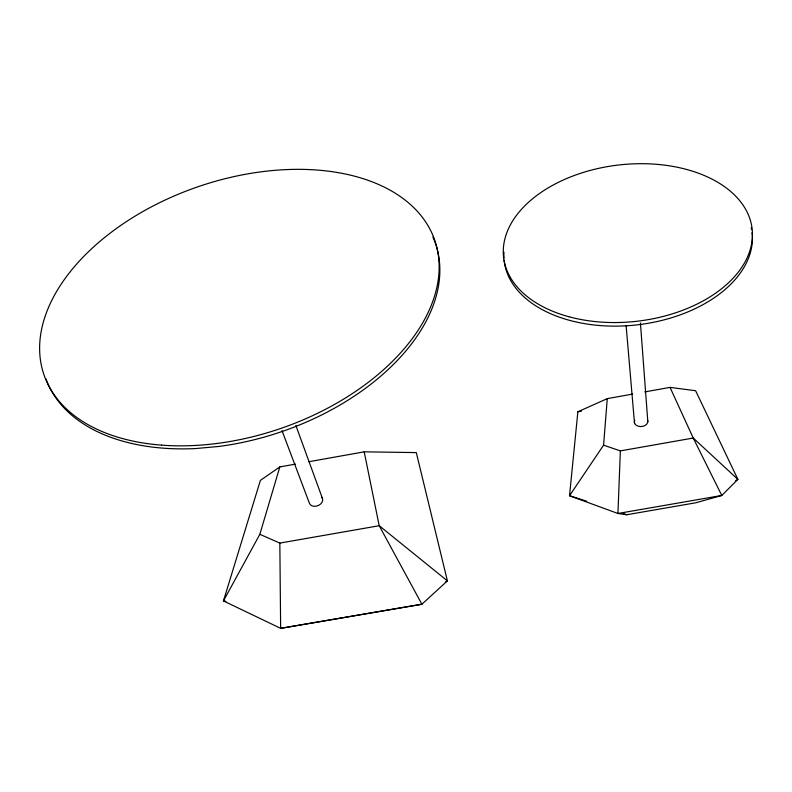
<?xml version="1.0" encoding="UTF-8"?>
<svg xmlns="http://www.w3.org/2000/svg" width="792" height="792" viewBox="0 0 792 792"><rect width="100%" height="100%" fill="white"/><g stroke="black" fill="none" stroke-linecap="round" stroke-linejoin="round"><path stroke-width="1.19" d="M670.042 387.387L693.228 438.035L721.789 495.465L617.928 513.483L569.527 495.733L603.573 445.173L620.364 450.895L617.928 513.483L626.739 514.75L695.703 502.801L721.789 495.465L737.887 479.378L695.604 390.723L670.042 387.387L644.698 391.921M603.573 445.173L607.276 398.633L632.63 394.089M607.276 398.633L577.873 411.771L569.527 495.733L586.723 501.227M308.751 461.746L364.201 451.836L416.295 452.598L447.401 580.863L421.898 604.237L280.645 628.343L223.443 600.92L259.845 534.313L279.823 466.914L295.495 464.112M279.823 466.914L260.4 480.378L223.443 600.92L225.849 601.366M445.361 582.15L447.401 580.863L379.2 525.71L364.201 451.836M735.718 480.576L737.887 479.378L693.228 438.035L620.364 450.895M577.873 411.771L581.516 411.117M279.833 543.084L379.2 525.71L421.898 604.237L280.645 628.343L279.833 543.084L259.845 534.313M623.324 513.503L626.739 514.75M282.031 430.68L309.494 503.455A6.95 5.089 -20.6 0 0 318.671 505.336A6.95 5.089 -20.6 0 0 321.74 497.317M295.862 425.472L322.453 498.455M751.271 227.581L751.549 229.65M751.954 232.749L752.37 235.868A124.75 78.705 -6.5 0 1 634.046 325.195A124.75 78.705 -6.5 0 1 504.138 260.301M626.116 325.611L634.471 422.839M640.431 323.037L647.826 421.76M432.907 237.036A206.177 127.799 -19 0 1 218.79 446.46L195.901 448.529A206.177 127.799 -19 0 1 46.015 378.992M503.959 257.984A124.75 78.705 -6.5 0 1 503.959 252.173M647.707 420.483A6.752 4.891 -4.5 0 1 640.619 426.581A6.752 4.891 -4.5 0 1 634.729 420.305M161.509 445.134A206.653 127.74 -19 0 0 437.669 251.123A206.653 127.74 -19 0 0 118.988 226.66A206.653 127.74 -19 0 0 161.509 445.134M568.785 316.701A125.077 78.665 -6.5 0 0 752.4 232.195A125.077 78.665 -6.5 0 0 562.419 180.408A125.077 78.665 -6.5 0 0 568.785 316.701"/></g></svg>
